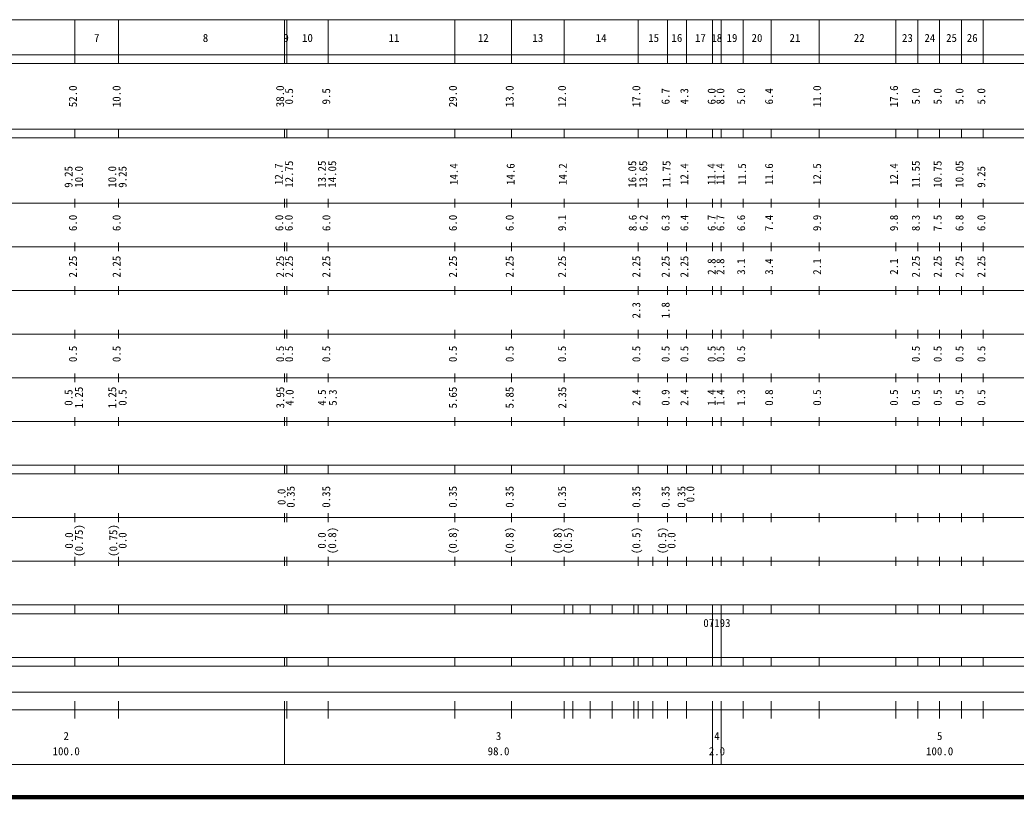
# Model space of a CAD drawing. Units: millimetres, scale not verified. Extents: x 40000 to 680000, y 20000 to 380000.
# Drawn here: x 207408 to 435502, y 20000 to 198000 of the extents above; entities that cross this region are included whole.
import ezdxf
from ezdxf.enums import TextEntityAlignment as Align

# ---------------------------------------------------------------- set-up
doc = ezdxf.new("R2010")
doc.units = ezdxf.units.MM
doc.header["$LTSCALE"] = 1000
doc.layers.add('M-TTL', color=2, linetype='Continuous', lineweight=140)
doc.layers.add('M-TTL-BAND', color=7, linetype='Continuous', lineweight=13)
doc.styles.add('ＭＳ ゴシック', font='')
doc.styles.get('ＭＳ ゴシック').set_extended_font_data('MS Gothic')

msp = doc.modelspace()

# ---------------------------------------------------------------- linework, layer by layer
at = {"layer": 'M-TTL'}
msp.add_line((40000, 20000), (680000, 20000), dxfattribs=at)
at = {"layer": 'M-TTL-BAND'}
for p, q in [((68000, 198000), (579000, 198000)), ((220000, 188000), (220000, 198000)), ((230000, 188000), (230000, 198000)), ((268000, 188000), (268000, 198000)), ((268500, 188000), (268500, 198000)), ((278000, 188000), (278000, 198000)), ((307000, 188000), (307000, 198000)), ((320000, 188000), (320000, 198000)), ((332000, 188000), (332000, 198000)), ((349000, 188000), (349000, 198000)), ((355700, 188000), (355700, 198000)), ((360000, 188000), (360000, 198000)), ((366003, 188000), (366003, 198000)), ((368000, 188000), (368000, 198000)), ((373000, 188000), (373000, 198000)), ((379400, 188000), (379400, 198000)), ((390400, 188000), (390400, 198000)), ((408000, 188000), (408000, 198000)), ((413000, 188000), (413000, 198000)), ((418000, 188000), (418000, 198000)), ((423000, 188000), (423000, 198000)), ((428000, 188000), (428000, 198000)), ((40000, 190000), (579000, 190000)), ((40000, 188000), (579000, 188000)), ((40000, 173000), (579000, 173000)), ((220000, 171000), (220000, 173000)), ((230000, 171000), (230000, 173000)), ((268000, 171000), (268000, 173000)), ((268500, 171000), (268500, 173000)), ((278000, 171000), (278000, 173000)), ((307000, 171000), (307000, 173000)), ((320000, 171000), (320000, 173000)), ((332000, 171000), (332000, 173000)), ((349000, 171000), (349000, 173000)), ((355700, 171000), (355700, 173000)), ((360000, 171000), (360000, 173000)), ((366003, 171000), (366003, 173000)), ((368000, 171000), (368000, 173000)), ((373000, 171000), (373000, 173000)), ((379400, 171000), (379400, 173000)), ((390400, 171000), (390400, 173000)), ((408000, 171000), (408000, 173000)), ((413000, 171000), (413000, 173000)), ((418000, 171000), (418000, 173000)), ((423000, 171000), (423000, 173000)), ((428000, 171000), (428000, 173000)), ((40000, 171000), (579000, 171000)), ((40000, 156000), (579000, 156000)), ((220000, 155000), (220000, 157000)), ((230000, 155000), (230000, 157000)), ((268000, 155000), (268000, 157000)), ((268500, 155000), (268500, 157000)), ((278000, 155000), (278000, 157000)), ((307000, 155000), (307000, 157000)), ((320000, 155000), (320000, 157000)), ((332000, 155000), (332000, 157000)), ((349000, 155000), (349000, 157000)), ((355700, 155000), (355700, 157000)), ((360000, 155000), (360000, 157000)), ((366003, 155000), (366003, 157000)), ((368000, 155000), (368000, 157000)), ((373000, 155000), (373000, 157000)), ((379400, 155000), (379400, 157000)), ((390400, 155000), (390400, 157000)), ((408000, 155000), (408000, 157000)), ((413000, 155000), (413000, 157000)), ((418000, 155000), (418000, 157000)), ((423000, 155000), (423000, 157000)), ((428000, 155000), (428000, 157000)), ((46000, 146000), (579000, 146000)), ((220000, 145000), (220000, 147000)), ((230000, 145000), (230000, 147000)), ((268000, 145000), (268000, 147000)), ((268500, 145000), (268500, 147000)), ((278000, 145000), (278000, 147000)), ((307000, 145000), (307000, 147000)), ((320000, 145000), (320000, 147000)), ((332000, 145000), (332000, 147000)), ((349000, 145000), (349000, 147000)), ((355700, 145000), (355700, 147000)), ((360000, 145000), (360000, 147000)), ((366003, 145000), (366003, 147000)), ((368000, 145000), (368000, 147000)), ((373000, 145000), (373000, 147000)), ((379400, 145000), (379400, 147000)), ((390400, 145000), (390400, 147000)), ((408000, 145000), (408000, 147000)), ((413000, 145000), (413000, 147000)), ((418000, 145000), (418000, 147000)), ((423000, 145000), (423000, 147000)), ((428000, 145000), (428000, 147000)), ((220000, 135000), (220000, 137000)), ((230000, 135000), (230000, 137000)), ((268000, 135000), (268000, 137000)), ((268500, 135000), (268500, 137000)), ((278000, 135000), (278000, 137000)), ((307000, 135000), (307000, 137000)), ((320000, 135000), (320000, 137000)), ((332000, 135000), (332000, 137000)), ((349000, 135000), (349000, 137000)), ((355700, 135000), (355700, 137000)), ((360000, 135000), (360000, 137000)), ((366003, 135000), (366003, 137000)), ((368000, 135000), (368000, 137000)), ((373000, 135000), (373000, 137000)), ((379400, 135000), (379400, 137000)), ((390400, 135000), (390400, 137000)), ((408000, 135000), (408000, 137000)), ((413000, 135000), (413000, 137000)), ((418000, 135000), (418000, 137000)), ((423000, 135000), (423000, 137000)), ((428000, 135000), (428000, 137000)), ((52000, 136000), (579000, 136000)), ((46000, 126000), (579000, 126000)), ((220000, 125000), (220000, 127000)), ((230000, 125000), (230000, 127000)), ((268000, 125000), (268000, 127000)), ((268500, 125000), (268500, 127000)), ((278000, 125000), (278000, 127000)), ((307000, 125000), (307000, 127000)), ((320000, 125000), (320000, 127000)), ((332000, 125000), (332000, 127000)), ((349000, 125000), (349000, 127000)), ((355700, 125000), (355700, 127000)), ((360000, 125000), (360000, 127000)), ((366003, 125000), (366003, 127000)), ((368000, 125000), (368000, 127000)), ((373000, 125000), (373000, 127000)), ((379400, 125000), (379400, 127000)), ((390400, 125000), (390400, 127000)), ((408000, 125000), (408000, 127000)), ((413000, 125000), (413000, 127000)), ((418000, 125000), (418000, 127000)), ((423000, 125000), (423000, 127000)), ((428000, 125000), (428000, 127000)), ((220000, 115000), (220000, 117000)), ((230000, 115000), (230000, 117000)), ((268000, 115000), (268000, 117000)), ((268500, 115000), (268500, 117000)), ((278000, 115000), (278000, 117000)), ((307000, 115000), (307000, 117000)), ((320000, 115000), (320000, 117000)), ((332000, 115000), (332000, 117000)), ((349000, 115000), (349000, 117000)), ((355700, 115000), (355700, 117000)), ((360000, 115000), (360000, 117000)), ((366003, 115000), (366003, 117000)), ((368000, 115000), (368000, 117000)), ((373000, 115000), (373000, 117000)), ((379400, 115000), (379400, 117000)), ((390400, 115000), (390400, 117000)), ((408000, 115000), (408000, 117000)), ((413000, 115000), (413000, 117000)), ((418000, 115000), (418000, 117000)), ((423000, 115000), (423000, 117000)), ((428000, 115000), (428000, 117000)), ((52000, 116000), (579000, 116000)), ((46000, 106000), (579000, 106000)), ((220000, 105000), (220000, 107000)), ((230000, 105000), (230000, 107000)), ((268000, 105000), (268000, 107000)), ((268500, 105000), (268500, 107000)), ((278000, 105000), (278000, 107000)), ((307000, 105000), (307000, 107000)), ((320000, 105000), (320000, 107000)), ((332000, 105000), (332000, 107000)), ((349000, 105000), (349000, 107000)), ((355700, 105000), (355700, 107000)), ((360000, 105000), (360000, 107000)), ((366003, 105000), (366003, 107000)), ((368000, 105000), (368000, 107000)), ((373000, 105000), (373000, 107000)), ((379400, 105000), (379400, 107000)), ((390400, 105000), (390400, 107000)), ((408000, 105000), (408000, 107000)), ((413000, 105000), (413000, 107000)), ((418000, 105000), (418000, 107000)), ((423000, 105000), (423000, 107000)), ((428000, 105000), (428000, 107000)), ((40000, 96000), (579000, 96000)), ((220000, 94000), (220000, 96000)), ((230000, 94000), (230000, 96000)), ((268000, 94000), (268000, 96000)), ((268500, 94000), (268500, 96000)), ((278000, 94000), (278000, 96000)), ((307000, 94000), (307000, 96000)), ((320000, 94000), (320000, 96000)), ((332000, 94000), (332000, 96000)), ((349000, 94000), (349000, 96000)), ((355700, 94000), (355700, 96000)), ((360000, 94000), (360000, 96000)), ((366003, 94000), (366003, 96000)), ((368000, 94000), (368000, 96000)), ((373000, 94000), (373000, 96000)), ((379400, 94000), (379400, 96000)), ((390400, 94000), (390400, 96000)), ((408000, 94000), (408000, 96000)), ((413000, 94000), (413000, 96000)), ((418000, 94000), (418000, 96000)), ((423000, 94000), (423000, 96000)), ((428000, 94000), (428000, 96000)), ((40000, 94000), (579000, 94000)), ((220000, 83000), (220000, 85000)), ((230000, 83000), (230000, 85000)), ((268000, 83000), (268000, 85000)), ((268500, 83000), (268500, 85000)), ((278000, 83000), (278000, 85000)), ((307000, 83000), (307000, 85000)), ((320000, 83000), (320000, 85000)), ((332000, 83000), (332000, 85000)), ((349000, 83000), (349000, 85000)), ((355700, 83000), (355700, 85000)), ((360001, 83000), (360001, 85000)), ((366003, 83000), (366003, 85000)), ((368000, 83000), (368000, 85000)), ((373000, 83000), (373000, 85000)), ((379400, 83000), (379400, 85000)), ((390400, 83000), (390400, 85000)), ((408000, 83000), (408000, 85000)), ((413000, 83000), (413000, 85000)), ((418000, 83000), (418000, 85000)), ((423000, 83000), (423000, 85000)), ((428000, 83000), (428000, 85000)), ((49000, 84000), (579000, 84000)), ((40000, 74000), (579000, 74000)), ((220000, 73000), (220000, 75000)), ((230000, 73000), (230000, 75000)), ((268000, 73000), (268000, 75000)), ((268500, 73000), (268500, 75000)), ((278000, 73000), (278000, 75000)), ((307000, 73000), (307000, 75000)), ((320000, 73000), (320000, 75000)), ((332000, 73000), (332000, 75000)), ((349000, 73000), (349000, 75000)), ((352300, 73000), (352300, 75000)), ((355700, 73000), (355700, 75000)), ((360000, 73000), (360000, 75000)), ((366003, 73000), (366003, 75000)), ((368000, 73000), (368000, 75000)), ((373000, 73000), (373000, 75000)), ((379400, 73000), (379400, 75000)), ((390400, 73000), (390400, 75000)), ((408000, 73000), (408000, 75000)), ((413000, 73000), (413000, 75000)), ((418000, 73000), (418000, 75000)), ((423000, 73000), (423000, 75000)), ((428000, 73000), (428000, 75000)), ((40000, 64000), (579000, 64000)), ((220000, 62000), (220000, 64000)), ((230000, 62000), (230000, 64000)), ((268000, 62000), (268000, 64000)), ((268500, 62000), (268500, 64000)), ((278000, 62000), (278000, 64000)), ((307000, 62000), (307000, 64000)), ((320000, 62000), (320000, 64000)), ((332000, 62000), (332000, 64000)), ((334000, 62000), (334000, 64000)), ((338000, 62000), (338000, 64000)), ((343000, 62000), (343000, 64000)), ((348000, 62000), (348000, 64000)), ((349000, 62000), (349000, 64000)), ((352300, 62000), (352300, 64000)), ((355700, 62000), (355700, 64000)), ((360000, 62000), (360000, 64000)), ((366000, 62000), (366000, 64000)), ((368000, 62000), (368000, 64000)), ((373000, 62000), (373000, 64000)), ((379400, 62000), (379400, 64000)), ((390400, 62000), (390400, 64000)), ((408000, 62000), (408000, 64000)), ((413000, 62000), (413000, 64000)), ((418000, 62000), (418000, 64000)), ((423000, 62000), (423000, 64000)), ((428000, 62000), (428000, 64000)), ((40000, 62000), (579000, 62000)), ((366000, 52000), (366000, 62000)), ((368000, 52000), (368000, 62000)), ((40000, 52000), (579000, 52000)), ((220000, 50000), (220000, 52000)), ((230000, 50000), (230000, 52000)), ((268000, 50000), (268000, 52000)), ((268500, 50000), (268500, 52000)), ((278000, 50000), (278000, 52000)), ((307000, 50000), (307000, 52000)), ((320000, 50000), (320000, 52000)), ((332000, 50000), (332000, 52000)), ((334000, 50000), (334000, 52000)), ((338000, 50000), (338000, 52000)), ((343000, 50000), (343000, 52000)), ((348000, 50000), (348000, 52000)), ((349000, 50000), (349000, 52000)), ((352300, 50000), (352300, 52000)), ((355700, 50000), (355700, 52000)), ((360000, 50000), (360000, 52000)), ((366000, 50000), (366000, 52000)), ((368000, 50000), (368000, 52000)), ((373000, 50000), (373000, 52000)), ((379400, 50000), (379400, 52000)), ((390400, 50000), (390400, 52000)), ((408000, 50000), (408000, 52000)), ((413000, 50000), (413000, 52000)), ((418000, 50000), (418000, 52000)), ((423000, 50000), (423000, 52000)), ((428000, 50000), (428000, 52000)), ((40000, 50000), (579000, 50000)), ((71000, 44000), (565000, 44000)), ((220000, 38000), (220000, 42000)), ((230000, 38000), (230000, 42000)), ((268000, 27500), (268000, 42000)), ((268500, 38000), (268500, 42000)), ((278000, 38000), (278000, 42000)), ((307000, 38000), (307000, 42000)), ((320000, 38000), (320000, 42000)), ((332000, 38000), (332000, 42000)), ((334000, 38000), (334000, 42000)), ((338000, 38000), (338000, 42000)), ((343000, 38000), (343000, 42000)), ((348000, 38000), (348000, 42000)), ((349000, 38000), (349000, 42000)), ((352300, 38000), (352300, 42000)), ((355700, 38000), (355700, 42000)), ((360000, 38000), (360000, 42000)), ((366000, 27500), (366000, 42000)), ((368000, 27500), (368000, 42000)), ((373000, 38000), (373000, 42000)), ((379400, 38000), (379400, 42000)), ((390400, 38000), (390400, 42000)), ((408000, 38000), (408000, 42000)), ((413000, 38000), (413000, 42000)), ((418000, 38000), (418000, 42000)), ((423000, 38000), (423000, 42000)), ((428000, 38000), (428000, 42000)), ((40000, 40000), (579000, 40000)), ((68000, 27500), (579000, 27500))]:
    msp.add_line(p, q, dxfattribs=at)

# ---------------------------------------------------------------- texts
at = {"layer": 'M-TTL-BAND', "style": 'ＭＳ ゴシック'}
for s, p in [('7', (225000, 192405)), ('8', (249898, 192405)), ('9', (268357, 192405)), ('10', (273236, 192405)), ('11', (293067, 192405)), ('12', (313500, 192405)), ('13', (326000, 192405)), ('14', (340500, 192405)), ('15', (352508, 192405)), ('16', (357834, 192405)), ('17', (363224, 192405)), ('18', (366961, 192405)), ('19', (370447, 192405)), ('20', (376173, 192405)), ('21', (384872, 192405)), ('22', (399590, 192405)), ('23', (410624, 192405)), ('24', (415756, 192405)), ('25', (420718, 192405)), ('26', (425455, 192405)), ('07193', (367000, 58405)), ('2', (218000, 32523)), ('3', (317000, 32523)), ('4', (367000, 32523)), ('5', (418000, 32523)), ('100.0', (218000, 29033)), ('98.0', (317000, 29033)), ('2.0', (367000, 29033)), ('100.0', (418000, 29033))]:
    msp.add_text(s, height=1833, dxfattribs=at).set_placement(p, align=Align.BOTTOM_CENTER)
for s, p in [('52.0', (221000, 180500)), ('10.0', (231000, 180500)), ('38.0', (268441, 180500)), ('29.0', (308000, 180500)), ('13.0', (321000, 180500)), ('12.0', (333000, 180500)), ('17.0', (350000, 180500)), ('11.0', (391400, 180500)), ('17.6', (409000, 180500)), ('0.5', (270500, 180500)), ('9.5', (279000, 180500)), ('6.7', (356700, 180500)), ('4.3', (361000, 180500)), ('6.0', (367253, 180500)), ('8.0', (369250, 180500)), ('5.0', (374000, 180500)), ('5.0', (414000, 180500)), ('5.0', (419000, 180500)), ('5.0', (424000, 180500)), ('5.0', (429000, 180500)), ('9.25', (220000, 162043)), ('10.0', (222370, 162043)), ('10.0', (230000, 162043)), ('9.25', (232370, 162043)), ('12.7', (268132, 162668)), ('12.75', (270500, 162668)), ('13.25', (278000, 162668)), ('14.05', (280370, 162668)), ('14.4', (308222, 162668)), ('14.6', (321222, 162668)), ('14.2', (333164, 162668)), ('16.05', (349081, 162668)), ('13.65', (351581, 162668)), ('11.75', (356922, 162668)), ('12.4', (361000, 162668)), ('11.4', (367225, 162668)), ('11.4', (369222, 162668)), ('11.5', (374222, 162668)), ('11.6', (380400, 162668)), ('12.5', (391400, 162668)), ('12.4', (409000, 162668)), ('11.55', (414000, 162668)), ('10.75', (419000, 162668)), ('10.05', (424000, 162668)), ('9.25', (429000, 162043)), ('6.0', (221000, 151500)), ('6.0', (231000, 151500)), ('6.0', (268244, 151500)), ('6.0', (270425, 151500)), ('6.0', (279039, 151500)), ('6.0', (308000, 151500)), ('6.0', (321000, 151500)), ('9.1', (333000, 151500)), ('8.6', (349180, 151500)), ('6.2', (351680, 151500)), ('6.3', (356700, 151500)), ('6.4', (361000, 151500)), ('6.6', (374000, 151500)), ('7.4', (380400, 151500)), ('9.9', (391400, 151500)), ('9.8', (409000, 151500)), ('8.3', (414000, 151500)), ('7.5', (419000, 151500)), ('6.8', (424000, 151500)), ('6.0', (429000, 151500)), ('2.25', (221000, 141500)), ('2.25', (231000, 141500)), ('2.25', (268441, 141500)), ('2.25', (270500, 141500)), ('2.25', (279000, 141500)), ('2.25', (308000, 141500)), ('2.25', (321000, 141500)), ('2.25', (333000, 141500)), ('2.25', (350000, 141500)), ('2.25', (356700, 141500)), ('2.25', (361000, 141500)), ('2.25', (414000, 141500)), ('2.25', (419000, 141500)), ('2.25', (424000, 141500)), ('2.25', (429000, 141500)), ('2.8', (367253, 141500)), ('2.8', (369250, 141500)), ('3.1', (374000, 141500)), ('3.4', (380400, 141500)), ('2.1', (391400, 141500)), ('2.1', (409000, 141500)), ('2.3', (350000, 131500)), ('1.8', (356700, 131500)), ('0.5', (221000, 121500)), ('0.5', (231000, 121500)), ('0.5', (268441, 121500)), ('0.5', (270500, 121500)), ('0.5', (279000, 121500)), ('0.5', (308000, 121500)), ('0.5', (321000, 121500)), ('0.5', (333000, 121500)), ('0.5', (350000, 121500)), ('0.5', (356700, 121500)), ('0.5', (361000, 121500)), ('0.5', (367253, 121500)), ('0.5', (369250, 121500)), ('0.5', (374000, 121500)), ('0.5', (414000, 121500)), ('0.5', (419000, 121500)), ('0.5', (424000, 121500)), ('0.5', (429000, 121500)), ('0.5', (220000, 111500)), ('1.25', (222370, 111500)), ('1.25', (230000, 111500)), ('0.5', (232370, 111500)), ('3.95', (268476, 111500)), ('4.0', (270619, 111500)), ('4.5', (278025, 111500)), ('5.3', (280506, 111500)), ('5.65', (308000, 111500)), ('5.85', (321000, 111500)), ('2.35', (333044, 111500)), ('2.4', (350000, 111500)), ('0.9', (356700, 111500)), ('2.4', (361000, 111500)), ('1.4', (367253, 111500)), ('1.4', (369250, 111500)), ('1.3', (374000, 111500)), ('0.8', (380400, 111500)), ('0.5', (391400, 111500)), ('0.5', (409000, 111500)), ('0.5', (414000, 111500)), ('0.5', (419000, 111500)), ('0.5', (424000, 111500)), ('0.5', (429000, 111500)), ('0.0', (268775, 88764)), ('0.35', (270870, 88764)), ('0.35', (279000, 88764)), ('0.35', (308000, 88764)), ('0.35', (321000, 88764)), ('0.35', (333000, 88764)), ('0.35', (350000, 88764)), ('0.35', (356700, 88764)), ('0.35', (360336, 88764)), ('0.0', (362370, 89369)), ('(0.75)', (222370, 78764)), ('(0.75)', (230249, 78764)), ('0.0', (220112, 78764)), ('0.0', (232370, 78764)), ('0.0', (278000, 78764)), ('(0.8)', (280370, 78764)), ('(0.8)', (308000, 78764)), ('(0.8)', (321000, 78764)), ('(0.8)', (332000, 78764)), ('(0.5)', (334370, 78764)), ('(0.5)', (350000, 78764)), ('(0.5)', (355948, 78764)), ('0.0', (358069, 78764))]:
    msp.add_text(s, height=1833, rotation=90, dxfattribs=at).set_placement(p, align=Align.BOTTOM_CENTER)
for s, p in [('6.4', (380400, 182375)), ('6.7', (367253, 153375)), ('6.7', (369250, 153375))]:
    msp.add_text(s, height=1833, rotation=90, dxfattribs=at).set_placement(p, align=Align.BOTTOM_RIGHT)

doc.saveas('drawing.dxf')
